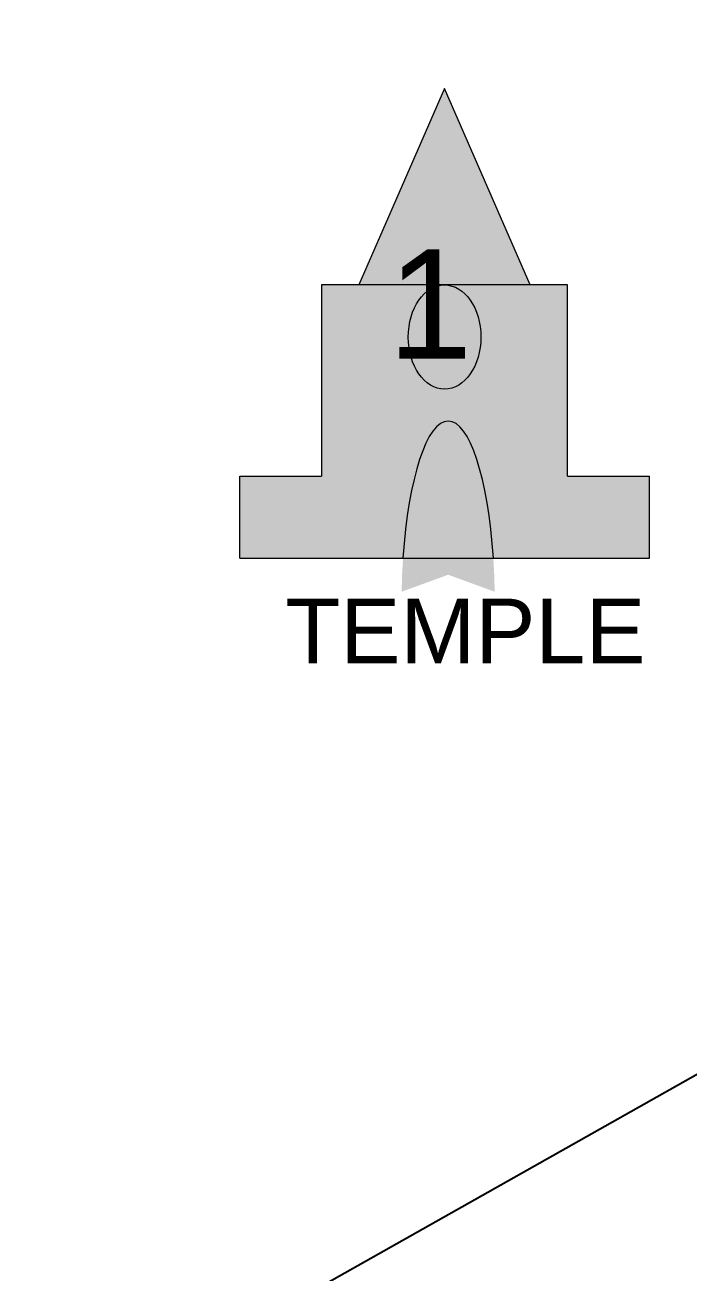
# Model space of a CAD drawing. Header units: metres. Extents: x 368 to 3789, y -155 to 1148.
# Drawn here: x 2235.6 to 2264, y 519.7 to 573.1 of the extents above; entities that cross this region are included whole.
import ezdxf

# ---------------------------------------------------------------- set-up
doc = ezdxf.new("R2010")
doc.units = ezdxf.units.M
doc.styles.get("Standard").update_dxf_attribs({"font": 'arial.ttf'})

msp = doc.modelspace()

# ---------------------------------------------------------------- hatches: boundary and pattern name
at = {"lineweight": 18}
h = msp.add_hatch(color=20, dxfattribs=at)
h.dxf.hatch_style = 1
h.paths.add_polyline_path([(2253.59, 570.423), (2249.912, 561.993), (2257.268, 561.993)])
h = msp.add_hatch(color=256, dxfattribs=at)
h.dxf.hatch_style = 1
edge = h.paths.add_edge_path()
edge.add_ellipse((2253.59, 559.759), major_axis=(0, 2.234), ratio=0.697407, start_angle=0, end_angle=360)
edge.add_line((2253.59, 561.993), (2248.315, 561.993))
edge.add_line((2248.315, 561.993), (2248.315, 553.787))
edge.add_line((2248.315, 553.787), (2244.798, 553.787))
edge.add_line((2244.798, 553.787), (2244.798, 550.271))
edge.add_line((2244.798, 550.271), (2251.806, 550.271))
edge.add_ellipse((2253.744, 548.322), major_axis=(0, -7.834), ratio=0.255444, start_angle=104.4019, end_angle=255.5981, ccw=False)
edge.add_line((2255.682, 550.271), (2262.382, 550.271))
edge.add_line((2262.382, 550.271), (2262.382, 553.787))
edge.add_line((2262.382, 553.787), (2258.865, 553.787))
edge.add_line((2258.865, 553.787), (2258.865, 561.993))
edge.add_line((2258.865, 561.993), (2253.59, 561.993))
at = {"lineweight": 18, "true_color": 0xffffff}
h = msp.add_hatch(color=7, dxfattribs=at)
h.dxf.hatch_style = 1
edge = h.paths.add_edge_path()
edge.add_ellipse((2253.59, 559.759), major_axis=(0, 2.234), ratio=0.697407, start_angle=0, end_angle=360)
at = {"lineweight": 18}
h = msp.add_hatch(color=3, dxfattribs=at)
h.dxf.hatch_style = 1
edge = h.paths.add_edge_path()
edge.add_ellipse((2253.744, 548.322), major_axis=(0, -7.834), ratio=0.255444, start_angle=104.4019, end_angle=255.5981)
edge.add_line((2251.806, 550.271), (2255.682, 550.271))

# ---------------------------------------------------------------- linework, layer by layer
for p, q in [((2258.865, 561.993), (2248.315, 561.993)), ((2258.865, 561.993), (2253.59, 561.993)), ((2258.865, 553.787), (2258.865, 561.993)), ((2258.865, 553.787), (2262.382, 553.787)), ((2262.382, 550.271), (2262.382, 553.787)), ((2244.798, 550.271), (2262.382, 550.271))]:
    msp.add_line(p, q, dxfattribs=at)
at = {"lineweight": 20}
for p, q in [((2248.315, 561.993), (2248.315, 553.787)), ((2244.798, 550.271), (2244.798, 553.787)), ((2244.798, 553.787), (2248.315, 553.787))]:
    msp.add_line(p, q, dxfattribs=at)
at = {"elevation": 845.657}
msp.add_lwpolyline([(2137.851, 573.147), (2223.641, 505.152), (2283.667, 538.997)], dxfattribs=at)
at = {"lineweight": 18}
msp.add_lwpolyline([(2257.268, 561.993), (2253.59, 570.423), (2249.912, 561.993)], dxfattribs=at)
msp.add_ellipse((2253.59, 559.759), major_axis=(0, 2.234), ratio=0.697407, dxfattribs=at)
msp.add_ellipse((2253.744, 548.322), major_axis=(0, -7.834), ratio=0.255444, start_param=1.822157, end_param=4.461028, dxfattribs=at)

# ---------------------------------------------------------------- texts
msp.add_text('TEMPLE', height=2.7651).set_placement((2246.758, 545.77))
at = {"lineweight": 18, "insert": (2251.146, 563.518), "char_height": 4.689, "attachment_point": 1}
msp.add_mtext_dynamic_manual_height_columns('1', width=8.28274, gutter_width=23.445, heights=[0], dxfattribs=at)

doc.saveas('drawing.dxf')
